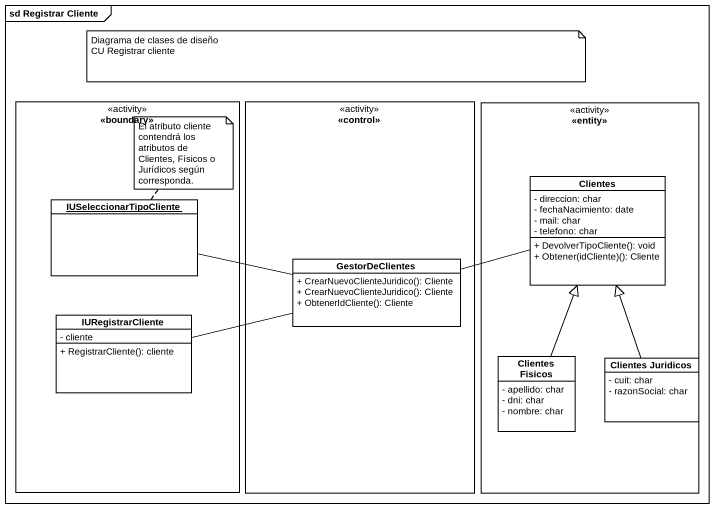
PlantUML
@startuml
mainframe sd Registrar Cliente
hide circle
hide empty members
skinparam classAttributeIconSize 0
rectangle "<<boundary>>" as boundary_ <<activity>> {
  object IUSeleccionarTipoCliente
  class IURegistrarCliente {
    - cliente
    + RegistrarCliente(): cliente
  }
}
rectangle "<<control>>" as control_ <<activity>> {
  class GestorDeClientes {
    + CrearNuevoClienteJuridico(): Cliente
    + CrearNuevoClienteJuridico(): Cliente
    + ObtenerIdCliente(): Cliente
  }
}
rectangle "<<entity>>" as entity_ <<activity>> {
  class Clientes {
    - direccion: char
    - fechaNacimiento: date
    - mail: char
    - telefono: char
    + DevolverTipoCliente(): void
    + Obtener(idCliente)(): Cliente
  }
  class "Clientes Fisicos" as Clientes_Fisicos {
    - apellido: char
    - dni: char
    - nombre: char
  }
  class "Clientes Juridicos" as Clientes_Juridicos {
    - cuit: char
    - razonSocial: char
  }
}
IUSeleccionarTipoCliente -right- GestorDeClientes
GestorDeClientes -right- Clientes
IURegistrarCliente -right- GestorDeClientes
Clientes_Fisicos -up-|> Clientes
Clientes_Juridicos -up-|> Clientes
note as N1
  Diagrama de clases de diseño
  CU Registrar cliente
end note
note top of IUSeleccionarTipoCliente : El atributo cliente contendrá los atributos de Clientes, Físicos o Jurídicos según corresponda.
@enduml
